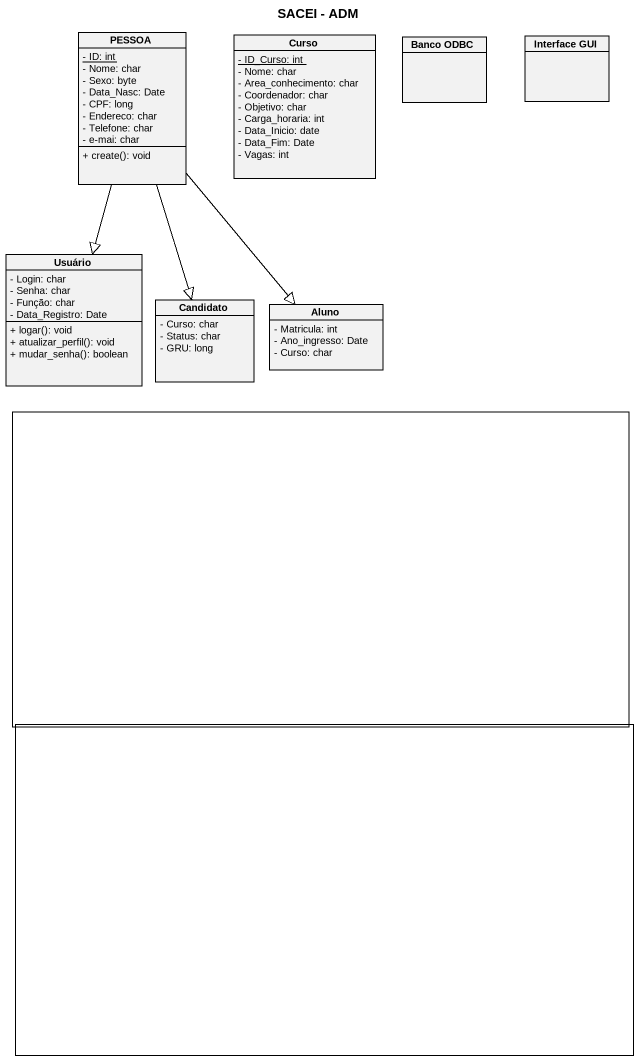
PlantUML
@startuml
title SACEI - ADM
allowmixing
hide circle
hide empty members
skinparam classAttributeIconSize 0
class PESSOA {
  {static} - ID: int
  - Nome: char
  - Sexo: byte
  - Data_Nasc: Date
  - CPF: long
  - Endereco: char
  - Telefone: char
  - e-mai: char
  + create(): void
}
class Curso {
  {static} - ID_Curso: int
  - Nome: char
  - Area_conhecimento: char
  - Coordenador: char
  - Objetivo: char
  - Carga_horaria: int
  - Data_Inicio: date
  - Data_Fim: Date
  - Vagas: int
}
class "Banco ODBC" as Banco_ODBC
class "Interface GUI" as Interface_GUI
class Usuário {
  - Login: char
  - Senha: char
  - Função: char
  - Data_Registro: Date
  + logar(): void
  + atualizar_perfil(): void
  + mudar_senha(): boolean
}
class Candidato {
  - Curso: char
  - Status: char
  - GRU: long
}
class Aluno {
  - Matricula: int
  - Ano_ingresso: Date
  - Curso: char
}
rectangle " " as rectangle1
rectangle " " as rectangle2
PESSOA --|> Usuário
PESSOA --|> Candidato
PESSOA --|> Aluno
@enduml
